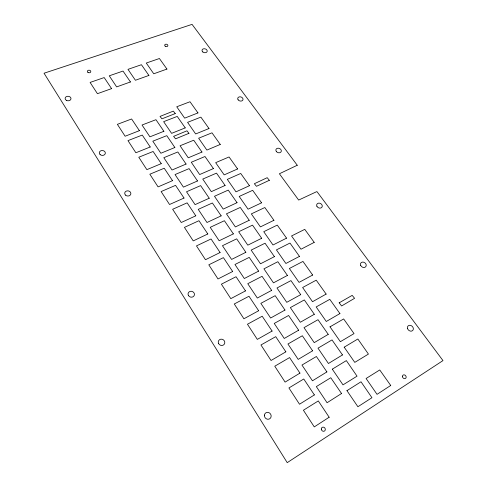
<?xml version="1.0" encoding="UTF-8"?>
<svg xmlns="http://www.w3.org/2000/svg" width="487" height="487" viewBox="0 0 487 487"><rect width="100%" height="100%" fill="white"/><g stroke="black" fill="none" stroke-linecap="round" stroke-linejoin="round"><path stroke-width="0.73" d="M346.945 390.659L357.902 406.736L371.952 397.715L361.007 381.784L346.945 390.659M344.187 347.182L354.779 362.389L368.428 354.079L357.848 339.001L344.187 347.182M341.533 393.514L327.069 402.743L316.325 386.611L330.77 377.735L341.533 393.514M342.483 354.932L328.439 363.503L317.987 348.168L332.018 339.914L342.483 354.932M339.177 302.817L341.606 305.976L354.579 298.306L352.18 295.372L339.177 302.817M339.926 313.579L326.284 321.481L316.166 306.95L329.79 299.341L339.926 313.579M332.298 369.164L343 384.864L357.032 376.165L346.342 360.605L332.298 369.164M330.016 326.838L340.37 341.697L354.025 333.601L343.658 318.948L330.016 326.838M329.157 417.237L314.267 426.904L303.413 410.237L318.291 400.929L329.157 417.237M328.244 334.374L314.225 342.641L304.01 327.654L318.011 319.697L328.244 334.374M326.899 371.916L312.453 380.804L301.964 365.055L316.386 356.502L326.899 371.916M326.138 294.087L312.514 301.715L302.622 287.507L316.227 280.171L326.138 294.087M314.377 394.914L299.511 404.228L288.919 387.956L303.766 378.996L314.377 394.914M312.605 350.817L298.184 359.388L287.939 344.005L302.336 335.756L312.605 350.817M314.328 314.279L300.327 322.254L290.349 307.607L304.326 299.931L314.328 314.279M312.654 275.033L299.055 282.387L289.375 268.495L302.957 261.416L312.654 275.033M314.218 242.374L300.99 249.228L291.549 235.958L304.759 229.359L314.218 242.374M299.949 373.121L285.108 382.1L274.771 366.212L289.582 357.574L299.949 373.121M300.723 294.641L286.752 302.33L276.993 288.006L290.946 280.609L300.723 294.641M298.641 330.204L284.244 338.465L274.236 323.441L288.602 315.485L298.641 330.204M299.462 256.387L285.887 263.485L276.421 249.892L289.978 243.062L299.462 256.387M297.259 165.257L279.392 173.768L298.665 200.072L316.653 191.671L317.116 191.805L442.975 360.593L287.22 462.65L44.043 73.227L192.055 24.368L297.259 165.257M285.857 351.839L271.046 360.49L260.953 344.979L275.733 336.657L285.857 351.839M284.992 310.061L270.632 318.023L260.849 303.34L275.179 295.676L284.992 310.061M287.421 275.435L273.475 282.85L263.936 268.848L277.852 261.708L287.421 275.435M286.557 238.149L273.006 244.991L263.747 231.696L277.273 225.104L286.557 238.149M272.093 331.057L257.319 339.39L247.457 324.239L262.201 316.215L272.093 331.057M271.655 290.368L257.325 298.05L247.761 283.696L262.061 276.306L271.655 290.368M274.412 256.649L260.49 263.802L251.158 250.105L265.05 243.22L274.412 256.649M273.931 220.294L260.405 226.899L251.341 213.884L264.837 207.529L273.931 220.294M269.335 180.306L256.466 186.314L254.354 183.727L267.205 177.676L269.335 180.306M258.646 310.743L243.908 318.784L234.271 303.979L248.979 296.248L258.646 310.743M258.609 271.119L244.316 278.527L234.965 264.496L249.228 257.367L258.609 271.119M261.683 238.271L247.798 245.168L238.667 231.769L252.522 225.134L261.683 238.271M261.562 202.817L248.072 209.191L239.196 196.45L252.662 190.32L261.562 202.817M245.503 290.897L230.801 298.647L221.39 284.177L236.049 276.726L245.503 290.897M249.228 220.282L235.373 226.942L226.443 213.83L240.261 207.425L249.228 220.282M245.856 252.29L231.593 259.437L222.456 245.71L236.676 238.837L245.856 252.29M249.46 185.705L235.994 191.854L227.307 179.38L240.736 173.463L249.46 185.705M232.658 271.496L217.993 278.96L208.795 264.818L223.411 257.635L232.658 271.496M237.035 202.683L223.216 209.106L214.475 196.273L228.257 190.094L237.035 202.683M233.376 233.876L219.156 240.767L210.214 227.338L224.397 220.714L233.376 233.876M237.601 168.946L224.172 174.882L215.662 162.664L229.06 156.954L237.601 168.946M220.094 252.522L205.477 259.723L196.474 245.892L211.054 238.971L220.094 252.522M221.171 215.857L206.987 222.498L198.239 209.367L212.381 202.976L221.171 215.857M225.104 185.45L211.321 191.647L202.762 179.082L216.508 173.129L225.104 185.45M220.27 144.444L206.89 150.075L198.641 138.229L211.985 132.817L220.27 144.444M207.809 233.967L193.236 240.907L184.433 227.386L198.964 220.708L207.809 233.967M209.227 198.221L195.08 204.631L186.521 191.775L200.62 185.608L209.227 198.221M213.416 168.575L199.67 174.553L191.288 162.25L204.997 156.504L213.416 168.575M209.002 128.525L195.664 133.955L187.58 122.347L200.881 117.124L209.002 128.525M195.786 215.814L181.261 222.51L172.648 209.276L187.136 202.842L195.786 215.814M197.527 180.957L183.429 187.136L175.046 174.553L189.102 168.612L197.527 180.957M201.971 152.047L188.268 157.812L180.056 145.765L193.723 140.226L201.971 152.047M197.965 112.917L184.664 118.158L176.738 106.781L190.003 101.746L197.965 112.917M184.025 198.051L169.543 204.503L161.118 191.561L175.557 185.352L184.025 198.051M186.077 164.058L172.021 170.018L163.815 157.697L177.828 151.962L186.077 164.058M188.944 133.335L175.563 138.838L173.603 136.354L186.971 130.808L188.944 133.335M185.237 127.886L171.594 133.353L163.632 121.671L177.231 116.417L185.237 127.886M172.514 180.665L158.08 186.892L149.838 174.218L164.222 168.234L172.514 180.665M174.863 147.5L160.856 153.253L152.815 141.187L166.779 135.66L174.863 147.5M175.259 113.574L161.934 118.834L160.016 116.417L173.335 111.115L175.259 113.574M161.246 163.65L146.861 169.646L138.789 157.24L153.125 151.475L161.246 163.65M163.882 131.289L149.917 136.835L142.04 125.013L155.956 119.686L163.882 131.289M166.938 69.069L153.752 73.787L146.277 63.048L159.419 58.513L166.938 69.069M150.215 146.983L135.879 152.766L127.971 140.621L142.259 135.063L150.215 146.983M139.404 130.662L125.122 136.238L117.379 124.343L131.612 118.98L139.404 130.662M148.906 75.436L135.416 80.264L127.984 69.355L141.431 64.716L148.906 75.436M130.461 81.956L116.649 86.899L109.265 75.814L123.022 71.065L130.461 81.956M111.572 88.628L97.43 93.687L90.101 82.425L104.188 77.567L111.572 88.628M390.726 385.479L377.035 394.342L366.09 378.496L379.744 369.956L390.726 385.479M165.221 46.174A1.607 1.181 12 0 0 167.838 45.784A1.607 1.181 12 0 0 165.787 44.207A1.607 1.181 12 0 0 165.221 46.174M87.995 72.423A1.711 1.284 6.4 0 0 90.771 71.79A1.711 1.284 6.4 0 0 88.5 70.244A1.711 1.284 6.4 0 0 87.995 72.423M321.323 429.144A2.167 1.918 55.8 0 0 324.452 431.056A2.167 1.918 55.8 0 0 324.172 427.434A2.167 1.918 55.8 0 0 321.323 429.144M402.469 376.719A2.051 1.698 48.2 0 0 405.501 378.405A2.051 1.698 48.2 0 0 404.947 375.112A2.051 1.698 48.2 0 0 402.469 376.719M100.103 154.556A3.025 2.447 5.6 0 0 105.204 153.795A3.025 2.447 5.6 0 0 101.655 150.55A3.025 2.447 5.6 0 0 100.103 154.556M66.427 100.371A2.946 2.265 4.2 0 0 70.992 98.764A2.946 2.265 4.2 0 0 66.743 96.469A2.946 2.265 4.2 0 0 66.427 100.371M125.567 195.141A3.08 2.587 7.3 0 0 130.747 194.27A3.08 2.587 7.3 0 0 127.064 190.88A3.08 2.587 7.3 0 0 125.567 195.141M188.499 295.621A3.239 2.946 17.9 0 0 194.063 295.804A3.239 2.946 17.9 0 0 191.184 291.25A3.239 2.946 17.9 0 0 188.499 295.621M218.517 343.402A3.342 3.105 30.3 0 0 224.166 344.364A3.342 3.105 30.3 0 0 221.902 339.208A3.342 3.105 30.3 0 0 218.517 343.402M264.423 415.149A3.561 3.287 54.2 0 0 269.134 419.082A3.561 3.287 54.2 0 0 269.798 413.177A3.561 3.287 54.2 0 0 264.423 415.149M238.131 99.829A2.727 2.082 17.7 0 0 242.751 100.212A2.727 2.082 17.7 0 0 240.225 96.816A2.727 2.082 17.7 0 0 238.131 99.829M276.336 151.487A2.819 2.228 22 0 0 281.072 151.822A2.819 2.228 22 0 0 278.369 148.194A2.819 2.228 22 0 0 276.336 151.487M316.921 206.287A2.928 2.368 27.9 0 0 321.785 207.377A2.928 2.368 27.9 0 0 319.685 203.195A2.928 2.368 27.9 0 0 316.921 206.287M360.678 265.372A3.068 2.514 35.3 0 0 365.658 266.791A3.068 2.514 35.3 0 0 363.679 262.201A3.068 2.514 35.3 0 0 360.678 265.372M407.534 328.53A3.251 2.648 43.2 0 0 412.58 330.618A3.251 2.648 43.2 0 0 411.028 325.541A3.251 2.648 43.2 0 0 407.534 328.53M202.823 51.963A2.648 1.948 14.6 0 0 207.152 51.482A2.648 1.948 14.6 0 0 203.864 48.755A2.648 1.948 14.6 0 0 202.823 51.963"/></g></svg>
